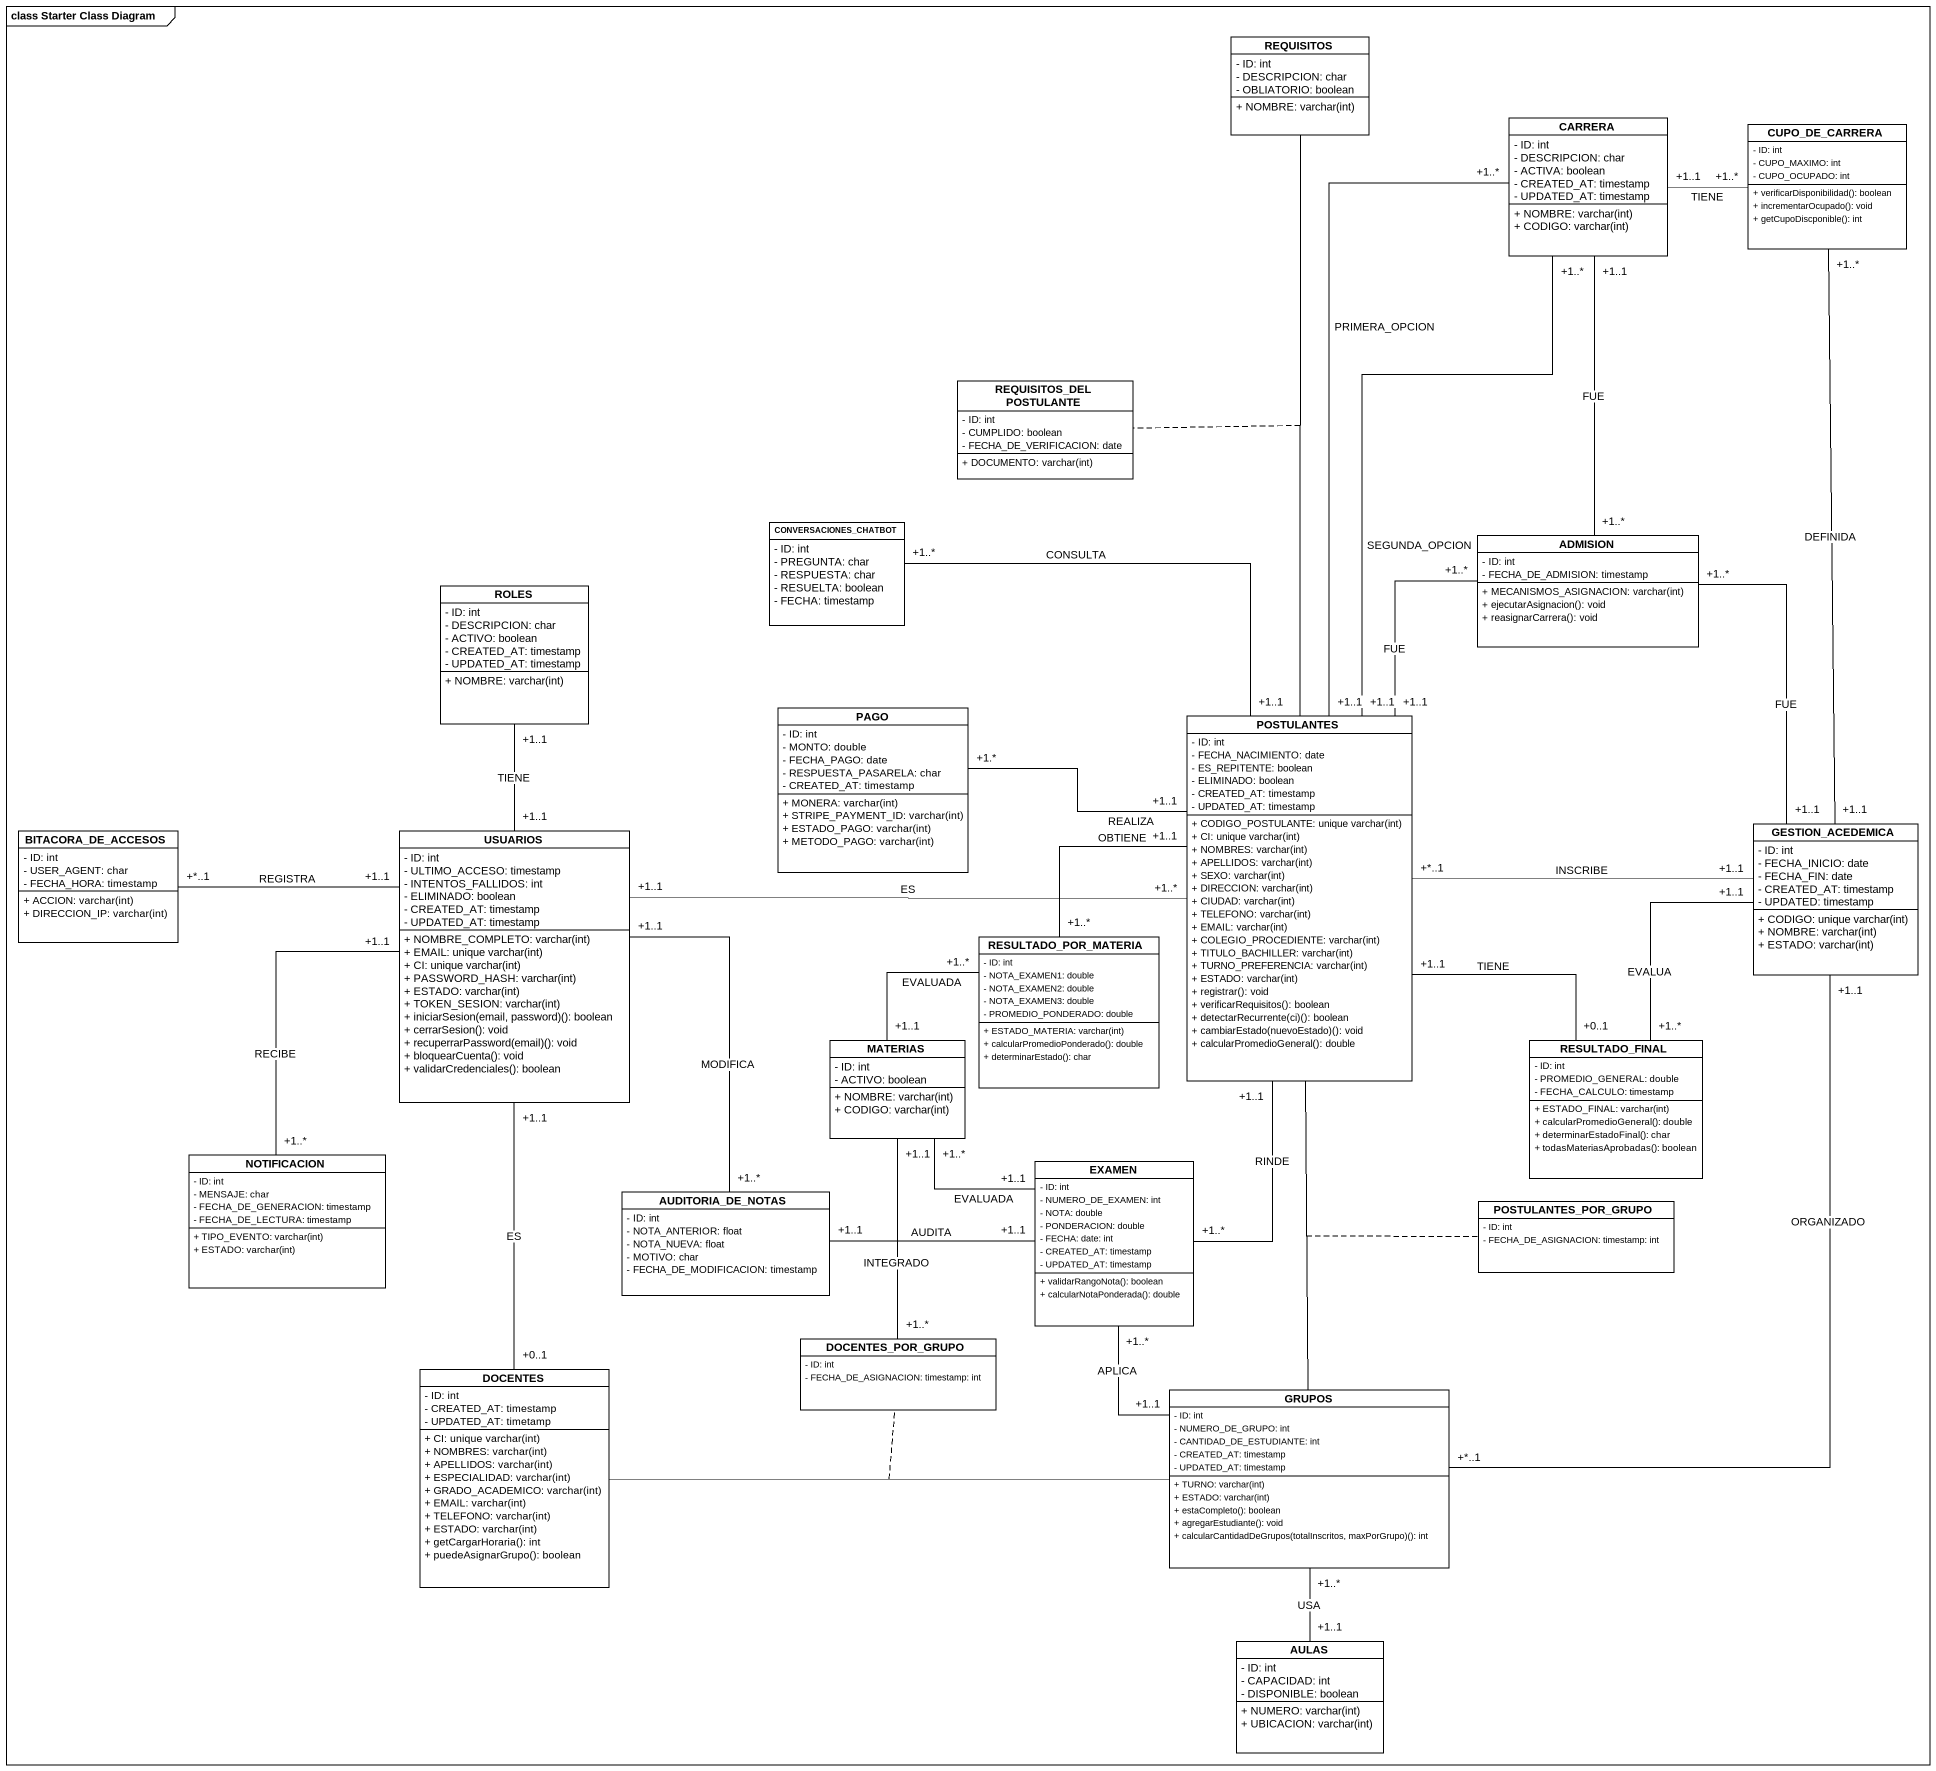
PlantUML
@startuml
mainframe class Starter Class Diagram
hide circle
hide empty members
skinparam classAttributeIconSize 0
class REQUISITOS {
  - ID: int
  - DESCRIPCION: char
  - OBLIATORIO: boolean
  + NOMBRE: varchar(int)
}
class CARRERA {
  - ID: int
  - DESCRIPCION: char
  - ACTIVA: boolean
  - CREATED_AT: timestamp
  - UPDATED_AT: timestamp
  + NOMBRE: varchar(int)
  + CODIGO: varchar(int)
}
class CUPO_DE_CARRERA {
  - ID: int
  - CUPO_MAXIMO: int
  - CUPO_OCUPADO: int
  + verificarDisponibilidad(): boolean
  + incrementarOcupado(): void
  + getCupoDiscponible(): int
}
class "REQUISITOS_DEL POSTULANTE" as REQUISITOS_DEL_POSTULANTE {
  - ID: int
  - CUMPLIDO: boolean
  - FECHA_DE_VERIFICACION: date
  + DOCUMENTO: varchar(int)
}
class CONVERSACIONES_CHATBOT {
  - ID: int
  - PREGUNTA: char
  - RESPUESTA: char
  - RESUELTA: boolean
  - FECHA: timestamp
}
class ADMISION {
  - ID: int
  - FECHA_DE_ADMISION: timestamp
  + MECANISMOS_ASIGNACION: varchar(int)
  + ejecutarAsignacion(): void
  + reasignarCarrera(): void
}
class ROLES {
  - ID: int
  - DESCRIPCION: char
  - ACTIVO: boolean
  - CREATED_AT: timestamp
  - UPDATED_AT: timestamp
  + NOMBRE: varchar(int)
}
class PAGO {
  - ID: int
  - MONTO: double
  - FECHA_PAGO: date
  - RESPUESTA_PASARELA: char
  - CREATED_AT: timestamp
  + MONERA: varchar(int)
  + STRIPE_PAYMENT_ID: varchar(int)
  + ESTADO_PAGO: varchar(int)
  + METODO_PAGO: varchar(int)
}
class POSTULANTES {
  - ID: int
  - FECHA_NACIMIENTO: date
  - ES_REPITENTE: boolean
  - ELIMINADO: boolean
  - CREATED_AT: timestamp
  - UPDATED_AT: timestamp
  + CODIGO_POSTULANTE: unique varchar(int)
  + CI: unique varchar(int)
  + NOMBRES: varchar(int)
  + APELLIDOS: varchar(int)
  + SEXO: varchar(int)
  + DIRECCION: varchar(int)
  + CIUDAD: varchar(int)
  + TELEFONO: varchar(int)
  + EMAIL: varchar(int)
  + COLEGIO_PROCEDIENTE: varchar(int)
  + TITULO_BACHILLER: varchar(int)
  + TURNO_PREFERENCIA: varchar(int)
  + ESTADO: varchar(int)
  + registrar(): void
  + verificarRequisitos(): boolean
  + detectarRecurrente(ci)(): boolean
  + cambiarEstado(nuevoEstado)(): void
  + calcularPromedioGeneral(): double
}
class GESTION_ACEDEMICA {
  - ID: int
  - FECHA_INICIO: date
  - FECHA_FIN: date
  - CREATED_AT: timestamp
  - UPDATED: timestamp
  + CODIGO: unique varchar(int)
  + NOMBRE: varchar(int)
  + ESTADO: varchar(int)
}
class BITACORA_DE_ACCESOS {
  - ID: int
  - USER_AGENT: char
  - FECHA_HORA: timestamp
  + ACCION: varchar(int)
  + DIRECCION_IP: varchar(int)
}
class USUARIOS {
  - ID: int
  - ULTIMO_ACCESO: timestamp
  - INTENTOS_FALLIDOS: int
  - ELIMINADO: boolean
  - CREATED_AT: timestamp
  - UPDATED_AT: timestamp
  + NOMBRE_COMPLETO: varchar(int)
  + EMAIL: unique varchar(int)
  + CI: unique varchar(int)
  + PASSWORD_HASH: varchar(int)
  + ESTADO: varchar(int)
  + TOKEN_SESION: varchar(int)
  + iniciarSesion(email, password)(): boolean
  + cerrarSesion(): void
  + recuperrarPassword(email)(): void
  + bloquearCuenta(): void
  + validarCredenciales(): boolean
}
class RESULTADO_POR_MATERIA {
  - ID: int
  - NOTA_EXAMEN1: double
  - NOTA_EXAMEN2: double
  - NOTA_EXAMEN3: double
  - PROMEDIO_PONDERADO: double
  + ESTADO_MATERIA: varchar(int)
  + calcularPromedioPonderado(): double
  + determinarEstado(): char
}
class MATERIAS {
  - ID: int
  - ACTIVO: boolean
  + NOMBRE: varchar(int)
  + CODIGO: varchar(int)
}
class RESULTADO_FINAL {
  - ID: int
  - PROMEDIO_GENERAL: double
  - FECHA_CALCULO: timestamp
  + ESTADO_FINAL: varchar(int)
  + calcularPromedioGeneral(): double
  + determinarEstadoFinal(): char
  + todasMateriasAprobadas(): boolean
}
class NOTIFICACION {
  - ID: int
  - MENSAJE: char
  - FECHA_DE_GENERACION: timestamp
  - FECHA_DE_LECTURA: timestamp
  + TIPO_EVENTO: varchar(int)
  + ESTADO: varchar(int)
}
class AUDITORIA_DE_NOTAS {
  - ID: int
  - NOTA_ANTERIOR: float
  - NOTA_NUEVA: float
  - MOTIVO: char
  - FECHA_DE_MODIFICACION: timestamp
}
class EXAMEN {
  - ID: int
  - NUMERO_DE_EXAMEN: int
  - NOTA: double
  - PONDERACION: double
  - FECHA: date: int
  - CREATED_AT: timestamp
  - UPDATED_AT: timestamp
  + validarRangoNota(): boolean
  + calcularNotaPonderada(): double
}
class POSTULANTES_POR_GRUPO {
  - ID: int
  - FECHA_DE_ASIGNACION: timestamp: int
}
class DOCENTES {
  - ID: int
  - CREATED_AT: timestamp
  - UPDATED_AT: timetamp
  + CI: unique varchar(int)
  + NOMBRES: varchar(int)
  + APELLIDOS: varchar(int)
  + ESPECIALIDAD: varchar(int)
  + GRADO_ACADEMICO: varchar(int)
  + EMAIL: varchar(int)
  + TELEFONO: varchar(int)
  + ESTADO: varchar(int)
  + getCargarHoraria(): int
  + puedeAsignarGrupo(): boolean
}
class DOCENTES_POR_GRUPO {
  - ID: int
  - FECHA_DE_ASIGNACION: timestamp: int
}
class GRUPOS {
  - ID: int
  - NUMERO_DE_GRUPO: int
  - CANTIDAD_DE_ESTUDIANTE: int
  - CREATED_AT: timestamp
  - UPDATED_AT: timestamp
  + TURNO: varchar(int)
  + ESTADO: varchar(int)
  + estaCompleto(): boolean
  + agregarEstudiante(): void
  + calcularCantidadDeGrupos(totalInscritos, maxPorGrupo)(): int
}
class AULAS {
  - ID: int
  - CAPACIDAD: int
  - DISPONIBLE: boolean
  + NUMERO: varchar(int)
  + UBICACION: varchar(int)
}
REQUISITOS -- POSTULANTES
(REQUISITOS, POSTULANTES) .. REQUISITOS_DEL_POSTULANTE
CARRERA "+1..1" -right- "+1..*" CUPO_DE_CARRERA : TIENE
CARRERA "+1..1" -- "+1..*" ADMISION : FUE
CUPO_DE_CARRERA "+1..*" -- "+1..1" GESTION_ACEDEMICA : DEFINIDA
CONVERSACIONES_CHATBOT "+1..*" -- "+1..1" POSTULANTES : CONSULTA
ROLES "+1..1" -- "+1..1" USUARIOS : TIENE
PAGO "+1.*" -right- "+1..1" POSTULANTES : REALIZA
POSTULANTES "+1..1" -up- "+1..*" CARRERA : PRIMERA_OPCION
POSTULANTES "+1..1" -up- "+1..*" CARRERA : SEGUNDA_OPCION
POSTULANTES "+1..1" -up- "+1..*" ADMISION : FUE
POSTULANTES "+1..1" -- "+0..1" RESULTADO_FINAL : TIENE
POSTULANTES -- GRUPOS
(POSTULANTES, GRUPOS) .. POSTULANTES_POR_GRUPO
GESTION_ACEDEMICA "+1..1" -up- "+1..*" ADMISION : FUE
GESTION_ACEDEMICA "+1..1" -left- "+*..1" POSTULANTES : INSCRIBE
GESTION_ACEDEMICA "+1..1" -- "+1..*" RESULTADO_FINAL : EVALUA
GESTION_ACEDEMICA "+1..1" -- "+*..1" GRUPOS : ORGANIZADO
BITACORA_DE_ACCESOS "+*..1" -right- "+1..1" USUARIOS : REGISTRA
USUARIOS "+1..1" -right- "+1..*" POSTULANTES : ES
USUARIOS "+1..1" -- "+1..*" NOTIFICACION : RECIBE
USUARIOS "+1..1" -- "+1..*" AUDITORIA_DE_NOTAS : MODIFICA
RESULTADO_POR_MATERIA "+1..*" -right- "+1..1" POSTULANTES : OBTIENE
MATERIAS "+1..1" -right- "+1..*" RESULTADO_POR_MATERIA : EVALUADA
MATERIAS "+1..*" -- "+1..1" EXAMEN : EVALUADA
AUDITORIA_DE_NOTAS "+1..1" -right- "+1..1" EXAMEN : AUDITA
EXAMEN "+1..*" -up- "+1..1" POSTULANTES : RINDE
EXAMEN "+1..*" -- "+1..1" GRUPOS : APLICA
DOCENTES "+0..1" -up- "+1..1" USUARIOS : ES
DOCENTES -right- GRUPOS
(DOCENTES, GRUPOS) .. DOCENTES_POR_GRUPO
DOCENTES_POR_GRUPO "+1..*" -up- "+1..1" MATERIAS : INTEGRADO
GRUPOS "+1..*" -- "+1..1" AULAS : USA
@enduml
